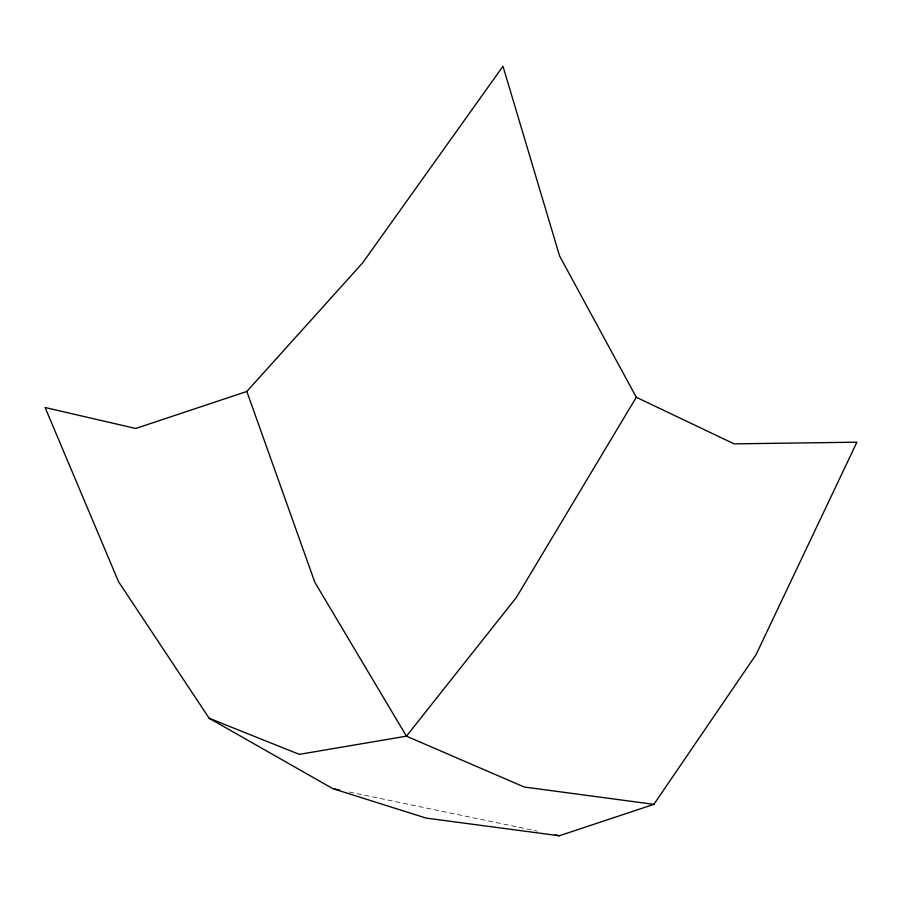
<?xml version="1.0" encoding="UTF-8"?>
<svg xmlns="http://www.w3.org/2000/svg" width="902" height="902" viewBox="0 0 902 902"><rect width="100%" height="100%" fill="white"/><g stroke="black" fill="none" stroke-linecap="round" stroke-linejoin="round"><path stroke-width="0.68" stroke-dasharray="4.51 3.38" d="M349.254 792.024L537.333 831.103"/><path stroke-width="1.35" d="M636.305 397.275L516.361 597.474L406.43 736.167L299.306 754.365L209.196 718.296L118.557 581.734L45.1 407.512L135.695 428.484L246.832 391.457L362.694 262.82L502.978 66.241L559.578 255.942L636.305 397.275L734.115 443.863L856.9 442.183L756.101 654.559L653.894 804.347L559.319 835.759L426.105 818.091L332.793 788.641L209.196 718.296M653.894 804.347L524.231 787.018L406.43 736.167L314.866 582.354L246.832 391.457M334.168 788.923L339.648 790.051M555.192 834.891L559.319 835.759"/></g></svg>
